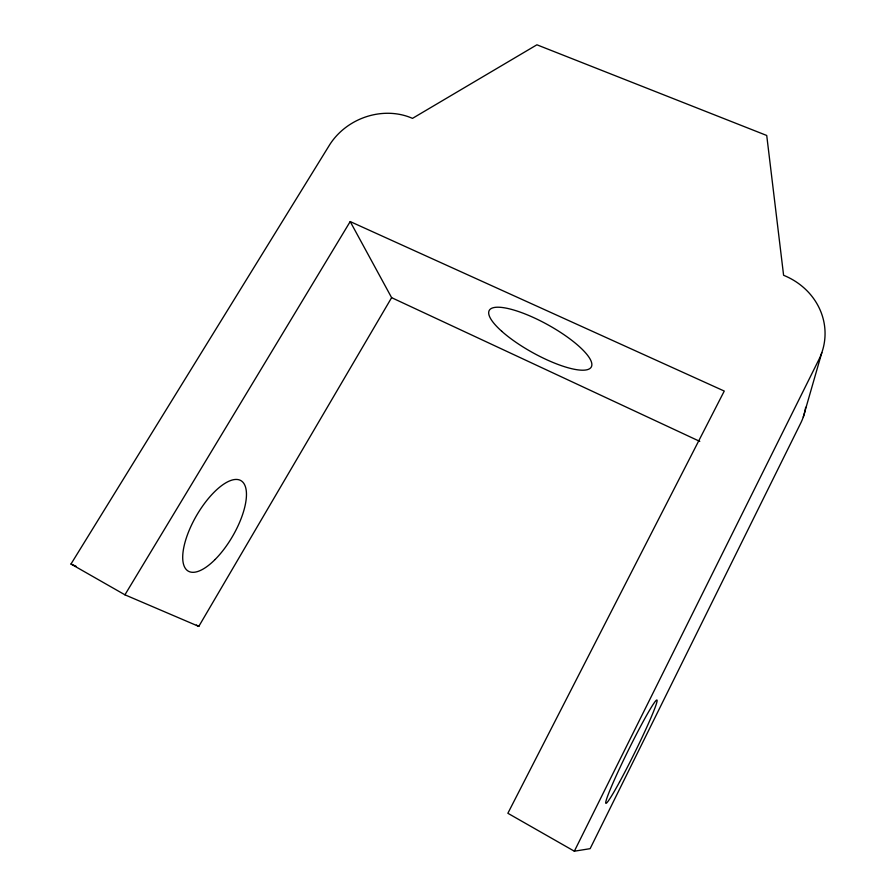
<?xml version="1.0" encoding="UTF-8"?>
<svg xmlns="http://www.w3.org/2000/svg" width="896" height="896" viewBox="0 0 896 896"><rect width="100%" height="100%" fill="white"/><g stroke="black" fill="none" stroke-linecap="round" stroke-linejoin="round"><path stroke-width="1.34" d="M803.286 417.043L821.811 352.677M350.202 221.57L724.259 391.059L507.864 813.277L574.336 851.2L818.384 360.595A68.746 63.09 2.7 0 0 783.597 275.285L766.73 135.475L536.906 44.8L412.485 118.373A62.149 54.331 -24 0 0 328.742 146.272L70.986 564.032L124.925 594.81L198.789 626.405L391.619 297.662L350.202 221.57L124.925 594.81M574.336 851.2L590.128 848.669L800.296 423.987A59.595 55.608 5.6 0 0 805.65 407.322M70.986 564.032L76.07 566.272M391.619 297.662L699.776 441.381M196.392 625.05L198.789 626.405M501.771 331.307A58.307 15.848 29 0 0 589.299 368.894A58.307 15.848 29 0 0 529.917 315.952A58.307 15.848 29 0 0 501.771 331.307M215.107 559.496A52.349 20.787 -59.8 0 0 241.965 481.354A52.349 20.787 -59.8 0 0 186.715 536.827A52.349 20.787 -59.8 0 0 215.107 559.496M619.506 782.085A57.646 3.394 -63.7 0 0 657.07 700.213A57.646 3.394 -63.7 0 0 617.646 772.621A57.646 3.394 -63.7 0 0 619.506 782.085"/></g></svg>
